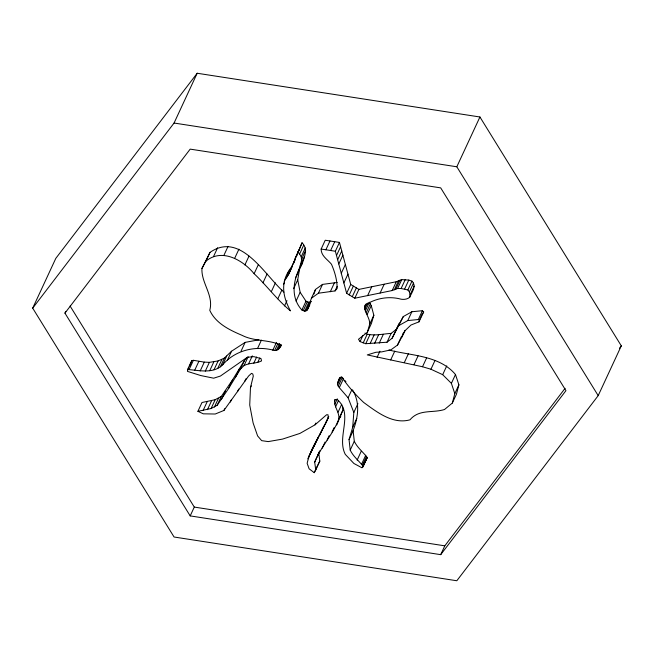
<?xml version="1.0" encoding="UTF-8"?>
<svg xmlns="http://www.w3.org/2000/svg" width="654" height="654" viewBox="0 0 654 654"><rect width="100%" height="100%" fill="white"/><g stroke="black" fill="none" stroke-linecap="round" stroke-linejoin="round"><path stroke-width="0.98" d="M328.66 416.606C322.185 432.392 310.969 446.625 307.143 463.318L309.121 468.804L314.239 472.687L315.743 469.915L314.688 462.149C320.762 446.698 333.197 434.387 338.846 418.846C339.639 411.914 333.434 406.494 334.774 399.586L337.162 399.406C354.01 414.317 336.246 436.978 345.304 454.391L353.92 463.498L361.94 467.774L363.109 466.277C358.94 460.808 353.283 456.566 350.201 450.099L349.048 439.562L352.702 427.258L353.822 412.445L348.108 397.804L339.32 387.659L337.48 384.707L337.521 383.089L339.573 378.118M197.909 411.317L211.095 408.521L217.202 405.235L228.524 388.582L240.59 368.897L244.04 365.619L248.128 356.798L244.678 360.084L232.62 379.761L221.297 396.422L215.182 399.7L201.996 402.504L197.909 411.317L203.28 413.827L215.231 414.015L223.913 410.467L248.585 376.034L251.537 373.32L252.796 374.031L253.294 376.091L250.474 387.626L249.73 405.063L253.114 422.958L257.602 435.916L261.657 440.649L268.23 441.605L282.544 439.096L299.884 433.43L315.048 424.806L326.583 414.759L328.03 414.775L328.259 417.824L309.04 456.051M258.87 339.81L245.136 342.385L231.557 351.214L224.42 358.057L218.117 360.926L209.37 362.357L204.293 362.12L193.412 360.305L191.679 360.673L187.592 369.494L187.494 371.39L200.803 375.559L213.686 378.192L220.382 376.066L247.326 357.28L253.858 356.643L261.028 358.605L261.535 360.918C256.025 363.812 249.468 362.594 244.04 365.619M191.638 361.621L191.679 360.673M349.048 439.562C356.741 424.397 362.063 405.48 352.555 389.907M292.477 265.876C280.296 280.214 281.833 295.085 290.458 310.863C277.067 299.834 266.742 285.602 254.128 273.715C242.945 260.104 221.829 247.825 205.896 261.199L201.939 268.475C201.154 283.117 213.883 295.183 209.779 310.339C215.804 323.477 229.611 330.033 242.176 335.388C254.332 341.658 269.072 339.352 281.024 345.271C280.264 348.018 277.729 350.814 274.647 350.511C256.115 345.23 235.342 349.915 222.622 364.875C213.229 374.104 199.004 370.319 187.592 369.494M338.347 380.767L339.639 378.004L341.846 377.088C348.034 386.424 355.539 394.722 363.649 402.431C376.81 411.971 392.662 424.609 409.968 419.835C419.165 408.864 432.457 413.287 444.507 409.51L452.331 403.06L454.808 393.634L451.391 383.358L442.684 374.685L430.945 369.232L422.517 366.755L367.286 354.909L375.887 352.277L381.642 351.901L390.888 349.865L397.534 345.026L405.251 330.491L410.957 325.03L418.985 321.842L423.678 311.95L422.402 310.707L411.881 311.754L403.305 316.561L392.138 338.232L387.021 342.214L365.749 343.71L360.084 341.601L358.474 339.287L367.319 332.297L369.747 324.065C369.927 317.296 363.738 312.081 364.801 305.41C375.216 298.224 388.86 295.804 401.131 299.213C404.098 299.671 407.319 299.279 409.69 297.292C411.734 292.461 416.974 285.929 411.963 281.138L408.783 280.076L401.736 279.634L396.291 281.727L358.899 289.395L350.724 284.474L339.451 242.438L325.234 240.239L321.147 249.051C321.04 255.902 327.613 259.524 331.48 264.257C334.774 271.925 337.219 280.108 337.129 288.528L335.052 290.924L318.416 293.221L311.427 298.24L306.955 310.356L304.69 311.173L301.886 310.004C289.526 296.638 293.548 277.239 302.401 263.194C304.641 256.581 308.05 248.438 302.042 242.781L288.782 273.969L284.245 281.269M293.621 288.659L297.717 279.847L299.557 269.072M409.69 297.292L410.099 294.905L414.195 286.092M295.461 277.893C300.652 269.497 300.366 259.172 305.663 250.834M287.768 274.901L288.332 272.456M388.95 350.013C411.391 355.792 439.472 355.335 455.486 374.538L458.895 384.814L456.427 394.248L452.331 403.06M362.896 467.03L367.205 457.465C363.027 451.996 357.378 447.745 354.288 441.286L353.135 430.749M365.284 311.01L369.371 302.189L371.259 305.647L373.843 315.244L371.415 323.477L367.319 332.297M336.736 424.994L342.941 410.025L342.492 406.232M313.928 294.038L315.522 289.42L322.512 284.4L337.235 282.446M296.311 256.769L302.042 242.781M293.646 263.276L294.807 260.456M314.688 462.149L319.88 450.778M313.127 447.238L307.797 458.838M32.7 308.148L55.803 258.371L197.181 73.248L479.93 116.992L621.3 345.852L598.197 395.629L456.819 580.752L174.07 537.008L32.7 308.148L174.07 123.034L197.181 73.248M64.942 313.135L190.191 149.128L440.706 187.878L565.955 390.642L440.706 554.657L190.191 515.9L64.942 313.135L65.76 311.378M201.939 268.475L209.991 252.379C240.697 231.189 264.322 274.696 283.91 292.125M205.896 261.199L209.991 252.379M213.539 256.523L217.627 247.711M223.954 255.224L228.05 246.411M234.827 257.995L238.923 249.174M187.543 370.442L188.769 367.793M189.586 366.027L191.221 362.504M189.317 369.118L193.412 360.305M194.778 370.115L198.865 361.294M244.898 264.935L248.986 256.115M200.198 370.941L204.293 362.12M205.282 371.178L209.37 362.357M254.128 273.715L258.224 264.903M209.738 370.72L213.825 361.907M214.022 369.739L218.117 360.926M217.725 368.464L221.812 359.651M220.324 366.878L224.42 358.057M222.622 364.875L226.709 356.054M203.1 410.499L207.195 401.679M262.973 282.822L267.069 274.001M227.469 360.027L231.557 351.214M207.441 409.657L211.536 400.845M211.095 408.521L215.182 399.7M214.389 407.09L218.477 398.278M241.04 351.206L245.136 342.385M217.202 405.235L221.297 396.422M271.32 291.676L275.408 282.855M221.363 399.545L225.45 390.732M228.524 388.582L232.62 379.761M235.407 377.464L239.503 368.643M240.59 368.897L244.678 360.084M223.913 410.467L224.731 408.701M285.512 278.996L289.599 270.176M294.954 258.673L299.041 249.853M283.484 284.539L284.31 282.773M291.872 266.448L295.15 259.401M287.188 276.855L291.283 268.034M288.782 273.969L292.469 266.031M277.803 298.804L281.89 289.984M230.339 402.038L231.565 399.398M248.651 363.771L252.33 355.833M301.568 259.646L301.224 256.752L299.597 254.038L303.685 245.217M237.492 391.705L238.718 389.065M257.725 348.075L261.404 340.137M301.224 256.752L305.32 247.931M244.702 381.413L245.937 378.764M253.809 363.166L256.67 356.994M300.235 265.925L304.331 257.112M298.306 272.015L302.401 263.194M257.774 362.332L259.826 357.918M284.523 305.933L286.975 300.644M190.191 515.9L194.287 507.079L70.101 306.056M250.474 387.626L251.291 385.86M272.8 350.266L276.487 342.336M296.058 301.118L300.153 292.305L297.717 279.847M274.647 350.511L277.917 343.464M276.405 350.413L279.683 343.366M277.86 349.759L280.313 344.47M279.307 348.353L280.95 344.83M280.566 346.734L281.383 344.969M325.88 249.787L329.976 240.966M301.886 310.004L305.982 301.192L300.153 292.305M330.622 250.515L334.717 241.702M303.186 310.732L307.282 301.919L309.963 302.287L311.051 301.535M304.69 311.173L308.786 302.361M311.427 298.24L315.522 289.42M305.876 311.108L309.963 302.287M306.955 310.356L311.108 301.298M307.772 309.252L309.816 304.846M410.099 294.905L409.388 291.905L407.875 289.951L401.106 288.512L397.64 288.455L392.196 290.539L354.811 298.208L346.628 293.294L335.363 251.25L339.451 242.438M318.416 293.221L322.512 284.4M336.524 255.477L340.611 246.664M337.677 259.712L341.772 250.891M338.821 263.938L342.909 255.117M330.27 291.774L334.358 282.953M341.298 273.233L345.394 264.42M335.052 290.924L337.104 286.517M343.873 282.929L347.969 274.108M346.628 293.294L350.724 284.474M349.228 294.987L353.315 286.174M352.261 296.744L356.356 287.923M354.811 298.208L358.899 289.395M367.605 295.641L371.701 286.828M364.564 307.29L366.199 303.767M364.728 309.293L367.589 303.121M366.232 312.726L370.327 303.914M315.048 424.806L315.866 423.04M367.164 314.46L371.259 305.647M337.521 383.089L339.974 377.791M337.48 384.707L341.159 376.769M380.088 293.082L384.176 284.261M338.2 386.228L342.295 377.407L343.415 378.846L339.32 387.659M360.084 341.601L362.954 335.428M369.747 324.065L373.843 315.244M334.529 401.294L335.347 399.529M310.519 453.345L314.615 444.524M314.165 446.142L318.261 437.33M319.814 434.926L323.902 426.106M325.43 423.694L328.709 416.639M363.15 342.974L367.237 334.153C375.012 335.984 383.244 333.859 391.108 333.393L396.234 329.412L403.305 316.561M334.856 404.147L337.309 398.858M335.543 406.886L338.404 400.714M365.749 343.71L369.845 334.889M392.196 290.539L396.291 281.727M317.631 455.348L319.266 451.816M394.346 289.787L398.441 280.967M338.061 412.2L341.748 404.262M370.066 343.702L374.153 334.881M395.956 288.913L400.052 280.092M322.234 448.178L325.095 442.006M327.098 440.077L329.142 435.67M397.64 288.455L401.736 279.634M332.052 432.032L334.096 427.626M348.108 397.804L351.795 389.874M338.846 418.846L342.941 410.025M314.239 472.687L317.918 464.757M315.743 469.915L319.831 461.103L318.776 453.328M374.636 343.317L378.723 334.505M598.197 395.629L456.819 166.778L479.93 116.992M401.106 288.512L405.202 279.699M379.23 343.137L383.326 334.317M404.695 288.888L408.783 280.076M407.875 289.951L411.963 281.138M377.072 357.37L379.933 351.198M409.388 291.905L413.483 283.084M353.822 412.445L357.918 403.624M387.021 342.214L391.108 333.393M392.138 338.232L399.071 323.477M352.702 427.258L356.798 418.446M399.218 325.381L407.785 320.574L411.881 311.754M397.534 345.026L401.63 336.213M390.691 359.921L394.787 351.108M401.646 337.489L404.916 330.433M350.201 450.099L354.288 441.286M407.785 320.574L418.315 319.52L422.402 310.707M419.5 319.839L422.361 313.667M357.133 460.114L361.221 451.301M404.303 362.61L408.398 353.789M361.654 464.054L365.741 455.241M362.43 465.149L366.518 456.337M363.166 465.133L364.392 462.484M362.332 467.528L366.992 458.209M363.109 466.277L367.205 457.465M413.982 364.687L418.078 355.866M422.517 366.755L426.604 357.942M430.945 369.232L435.033 360.411M442.684 374.685L446.772 365.864M451.391 383.358L455.486 374.538M454.808 393.634L458.895 384.814M440.706 554.657L444.794 545.837L565.089 388.321M318.326 463.874L319.831 461.103M402.545 334.537L403.453 332.861M423.081 313.021L423.678 311.95M418.985 321.842L419.59 320.771L418.315 319.52M339.786 417.743L340.832 416.181M619.436 348.288L621.3 345.852M174.07 123.034L456.819 166.778M321.147 249.051L335.363 251.25M194.287 507.079L444.794 545.837M364.94 333.123L367.237 334.153M305.982 301.192L307.282 301.919M344.674 380.293L345.925 381.74M297.954 251.602L299.597 254.038"/></g></svg>
